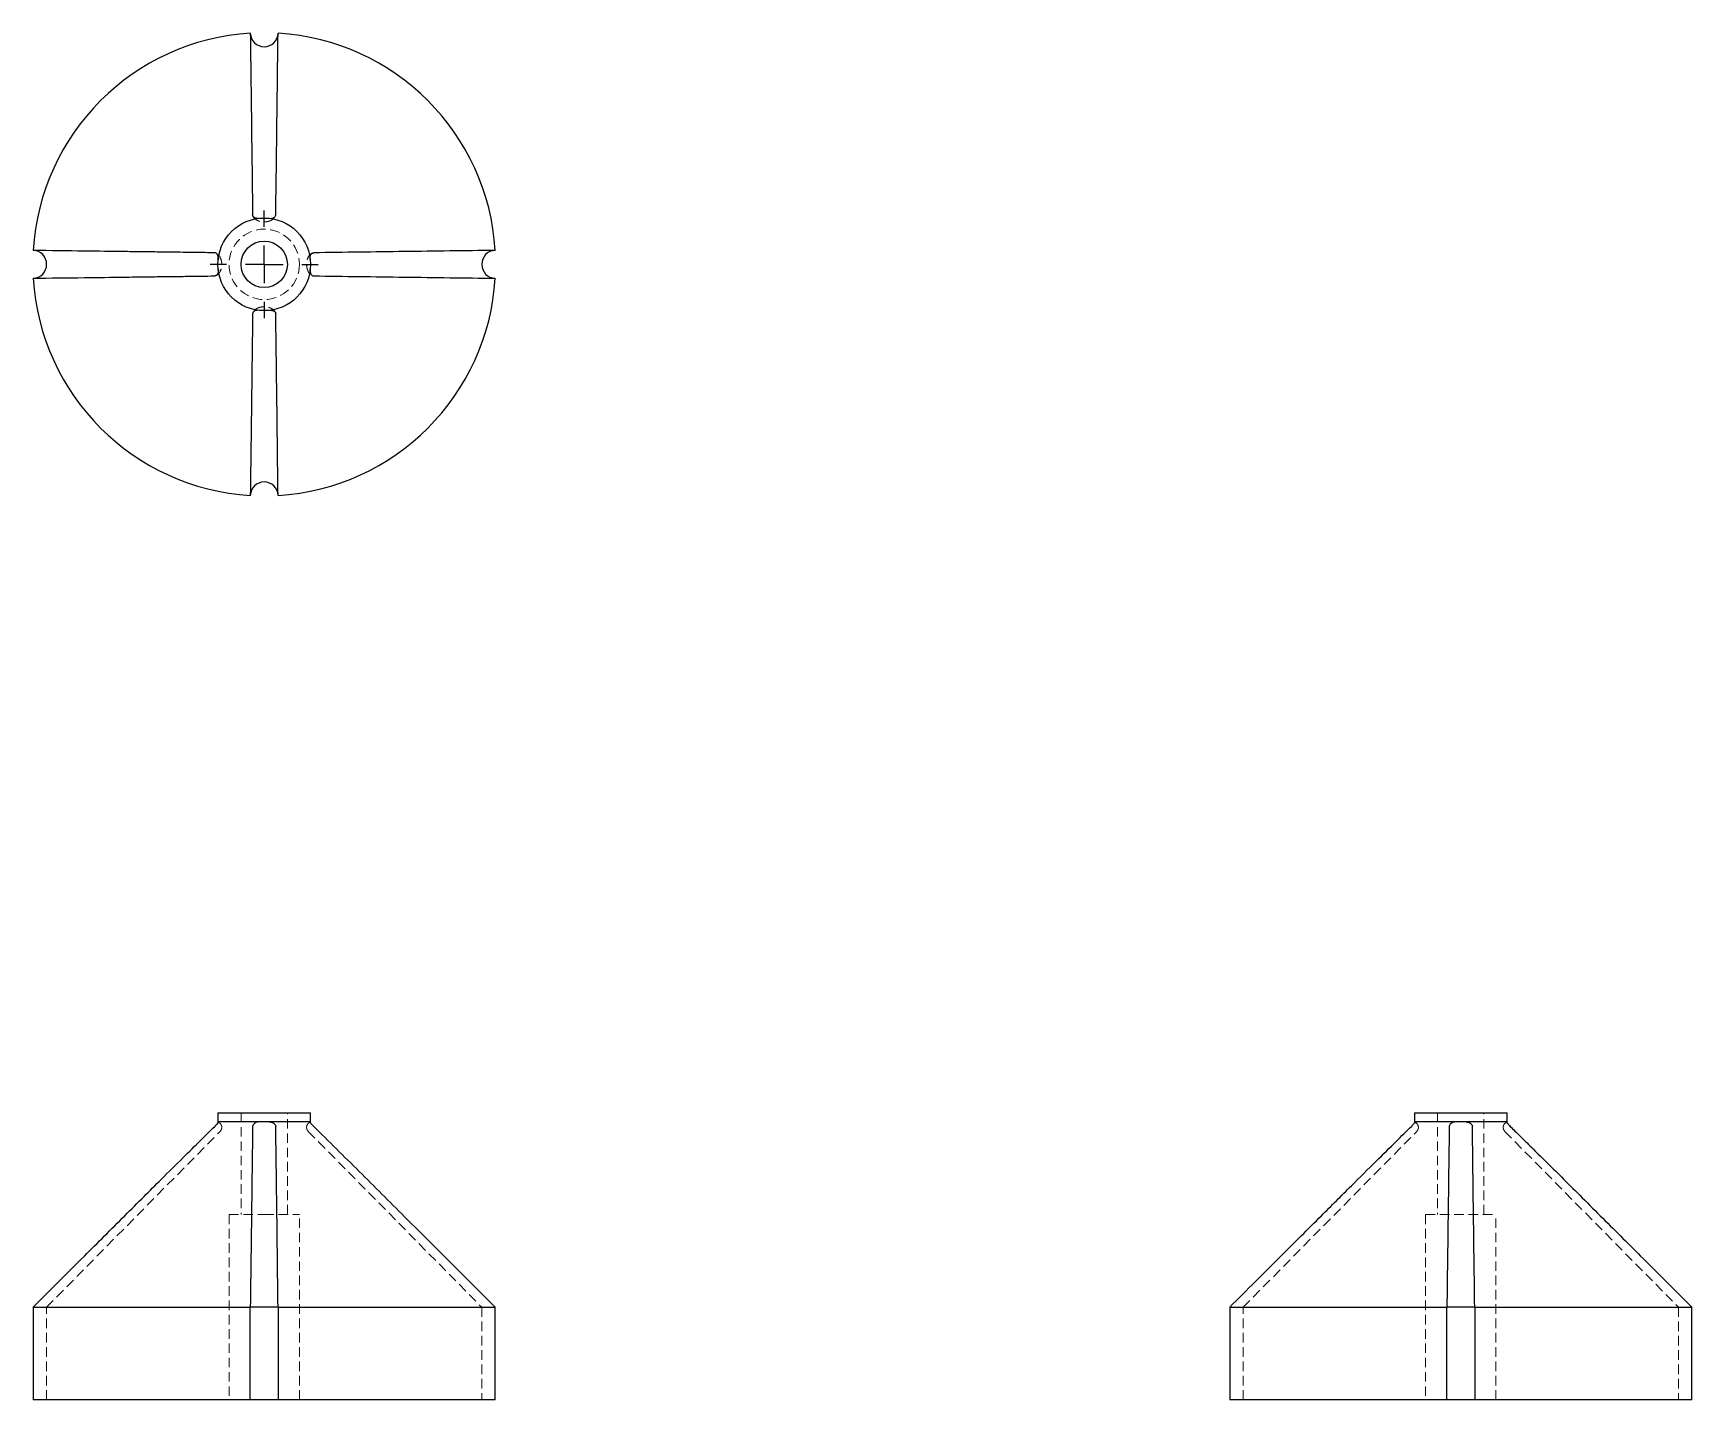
# Model space of a CAD drawing. Header units: millimetres. Extents: x 33 to 254, y 7 to 189.
import ezdxf

# ---------------------------------------------------------------- set-up
doc = ezdxf.new("R2010")
doc.units = ezdxf.units.MM
doc.linetypes.add('HIDDEN', pattern=[1.905, 1.27, -0.635])
doc.layers.add('10', color=7, linetype='Continuous')

# ---------------------------------------------------------------- blocks, each defined once
blk = doc.blocks.new('SW_CENTERMARKSYMBOL_0')
at = {"layer": '10', "color": 0}
for p, q in [((0, 5), (0, 7.18)), ((0, 0), (0, 2.5)), ((-5, 0), (-7.18, 0)), ((0, 0), (-2.5, 0)), ((0, 0), (0, -2.5)), ((0, 0), (2.5, 0)), ((5, 0), (7.18, 0)), ((0, -5), (0, -7.18))]:
    blk.add_line(p, q, dxfattribs=at)

msp = doc.modelspace()

# ---------------------------------------------------------------- linework, layer by layer
at = {"color": 7, "linetype": 'Continuous', "lineweight": 25}
for p, q in [((57.63, 45.18), (57.63, 43.95)), ((57.63, 45.18), (69.94, 45.18)), ((69.94, 43.95), (69.94, 45.18)), ((216.84, 45.18), (216.84, 43.95)), ((216.84, 45.18), (223, 45.18)), ((223, 45.18), (229.16, 45.18)), ((229.16, 43.95), (229.16, 45.18)), ((57.63, 43.95), (57.67, 43.93)), ((63.07, 43.95), (57.67, 43.95)), ((69.9, 43.93), (69.94, 43.95)), ((216.84, 43.95), (216.89, 43.93)), ((229.12, 43.95), (223.72, 43.95)), ((229.11, 43.93), (229.16, 43.95)), ((229.11, 43.93), (229.12, 43.91)), ((33.05, 19.32), (33.05, 7)), ((33.05, 19.32), (61.94, 19.32)), ((65.63, 19.32), (61.94, 19.32)), ((61.94, 7), (61.94, 19.32)), ((65.63, 19.32), (94.52, 19.32)), ((65.63, 19.32), (65.63, 7)), ((94.52, 7), (94.52, 19.32)), ((192.26, 19.32), (221.15, 19.32)), ((192.26, 19.32), (192.26, 7)), ((224.85, 19.32), (221.15, 19.32)), ((221.15, 7), (221.15, 19.32)), ((224.85, 19.32), (253.74, 19.32)), ((224.85, 19.32), (224.85, 7)), ((253.74, 7), (253.74, 19.32)), ((61.94, 7), (33.05, 7)), ((65.63, 7), (61.94, 7)), ((94.52, 7), (65.63, 7)), ((221.15, 7), (192.26, 7)), ((224.85, 7), (221.15, 7)), ((253.74, 7), (224.85, 7))]:
    msp.add_line(p, q, dxfattribs=at)
at = {"color": 7, "linetype": 'HIDDEN', "lineweight": 18}
for p, q in [((60.71, 45.18), (60.71, 31.64)), ((66.87, 31.64), (66.87, 45.18)), ((219.92, 45.18), (219.92, 31.64)), ((226.08, 31.64), (226.08, 45.18)), ((34.83, 19.31), (57.92, 42.69)), ((57.67, 43.93), (57.69, 43.92)), ((57.94, 43.75), (57.95, 43.74)), ((69.63, 43.74), (69.64, 43.75)), ((69.65, 42.69), (92.74, 19.31)), ((69.89, 43.92), (69.9, 43.93)), ((69.9, 43.93), (69.9, 43.93)), ((194.04, 19.31), (217.14, 42.69)), ((217.15, 43.75), (217.15, 43.75)), ((228.84, 43.74), (228.85, 43.75)), ((228.86, 42.69), (251.96, 19.31)), ((229.1, 43.92), (229.11, 43.93)), ((59.11, 31.64), (63.79, 31.64)), ((59.11, 31.64), (59.11, 7)), ((63.79, 31.64), (68.47, 31.64)), ((68.47, 7), (68.47, 31.64)), ((218.32, 31.64), (227.68, 31.64)), ((218.32, 31.64), (218.32, 7)), ((227.68, 7), (227.68, 31.64)), ((34.84, 7), (34.84, 19.32)), ((92.73, 19.32), (92.73, 7)), ((194.05, 7), (194.05, 19.32)), ((251.95, 19.32), (251.95, 7))]:
    msp.add_line(p, q, dxfattribs=at)
at = {"color": 7, "linetype": 'Continuous', "lineweight": 25, "flags": 128}
for points in [[(69.9, 43.95), (69.73, 43.95), (69.42, 43.95), (69, 43.95), (68.45, 43.95), (67.81, 43.95), (67.07, 43.95), (66.26, 43.95), (65.4, 43.95), (64.5, 43.95)], [(222.28, 43.95), (221.38, 43.95), (220.52, 43.95), (219.72, 43.95), (218.98, 43.95), (218.33, 43.95), (217.79, 43.95), (217.36, 43.95), (217.06, 43.95), (216.88, 43.95)]]:
    msp.add_lwpolyline(points, dxfattribs=at)
at = {"color": 7, "linetype": 'Continuous', "lineweight": 25}
for radius in [6.16, 3.08]:
    msp.add_circle((63.79, 158), radius, dxfattribs=at)
at = {"color": 7, "linetype": 'HIDDEN', "lineweight": 18}
msp.add_circle((63.79, 158), 4.68, dxfattribs=at)
at = {"color": 7, "linetype": 'Continuous', "lineweight": 25}
for centre, radius, start, end in [((63.79, 158), 30.79, 93.4383, 176.5617), ((63.79, 188.79), 1.85, 181.7191, 358.2809), ((63.79, 158), 30.79, 3.4383, 86.5617), ((32.99, 158), 1.85, 271.7191, 88.2809), ((94.58, 158), 1.85, 91.7191, 268.2809), ((63.79, 158), 30.79, 183.4383, 266.5617), ((63.79, 158), 30.79, 273.4383, 356.5617), ((63.79, 127.21), 1.85, 1.7191, 178.2809)]:
    msp.add_arc(centre, radius, start, end, dxfattribs=at)
for points, knots in [([(61.94, 188.74), (61.97, 186.47), (62.02, 182.4), (62.08, 177.48), (62.12, 174.08), (62.16, 171.49), (62.19, 168.97), (62.22, 166.6), (62.24, 165.19), (62.25, 164.58)], [0, 0, 0, 0, 0.282782, 0.505361, 0.611938, 0.706224, 0.826669, 0.924595, 1, 1, 1, 1]), ([(65.32, 164.58), (65.33, 165), (65.34, 165.94), (65.36, 167.49), (65.39, 169.34), (65.42, 171.48), (65.45, 173.92), (65.49, 177.43), (65.55, 182.41), (65.6, 186.47), (65.63, 188.74)], [0, 0, 0, 0, 0.051603, 0.115542, 0.191818, 0.280432, 0.381384, 0.494673, 0.717445, 1, 1, 1, 1]), ([(63.07, 164.12), (63.04, 164.11), (62.99, 164.11), (62.91, 164.11), (62.84, 164.11), (62.74, 164.12), (62.62, 164.15), (62.49, 164.21), (62.39, 164.28), (62.31, 164.37), (62.27, 164.45), (62.25, 164.53), (62.25, 164.56), (62.25, 164.58)], [0, 0, 0, 0, 0.062872, 0.12501, 0.187268, 0.250487, 0.374989, 0.500414, 0.623991, 0.750096, 0.87502, 0.937516, 1, 1, 1, 1]), ([(64.5, 164.12), (64.71, 164.09), (64.92, 164.13), (65.23, 164.3), (65.32, 164.43), (65.32, 164.58)], [0, 0, 0, 0, 0.5, 0.5, 1, 1, 1, 1]), ([(57.2, 159.54), (56.78, 159.54), (55.83, 159.56), (54.28, 159.58), (52.45, 159.6), (50.32, 159.63), (47.89, 159.66), (44.36, 159.7), (39.38, 159.77), (35.32, 159.82), (33.05, 159.85)], [0, 0, 0, 0, 0.052369, 0.116419, 0.19215, 0.279562, 0.380162, 0.494654, 0.717311, 1, 1, 1, 1]), ([(57.67, 158.72), (57.69, 158.93), (57.66, 159.14), (57.49, 159.44), (57.35, 159.54), (57.2, 159.54)], [0, 0, 0, 0, 0.5, 0.5, 1, 1, 1, 1]), ([(69.9, 158.72), (69.9, 158.74), (69.89, 158.8), (69.89, 158.87), (69.9, 158.95), (69.91, 159.05), (69.94, 159.17), (69.99, 159.29), (70.07, 159.4), (70.16, 159.48), (70.24, 159.52), (70.31, 159.53), (70.35, 159.54), (70.37, 159.54)], [0, 0, 0, 0, 0.062872, 0.12501, 0.187268, 0.250487, 0.374989, 0.500414, 0.623991, 0.750096, 0.87502, 0.937516, 1, 1, 1, 1]), ([(94.52, 159.85), (90.51, 159.8), (86.49, 159.75), (80.46, 159.67), (78.44, 159.64), (74.41, 159.59), (72.4, 159.57), (70.37, 159.54)], [0, 0, 0, 0, 0.5, 0.5, 0.75, 0.75, 1, 1, 1, 1]), ([(57.67, 157.28), (57.67, 157.26), (57.68, 157.2), (57.68, 157.13), (57.67, 157.05), (57.66, 156.95), (57.63, 156.83), (57.58, 156.71), (57.51, 156.6), (57.42, 156.52), (57.33, 156.48), (57.26, 156.47), (57.22, 156.46), (57.2, 156.46)], [0, 0, 0, 0, 0.062872, 0.12501, 0.187268, 0.250487, 0.374989, 0.500414, 0.623991, 0.750096, 0.87502, 0.937516, 1, 1, 1, 1]), ([(69.9, 157.28), (69.89, 157.18), (69.89, 157.07), (69.92, 156.88), (69.95, 156.79), (70.04, 156.63), (70.09, 156.57), (70.22, 156.49), (70.29, 156.46), (70.37, 156.46)], [0, 0, 0, 0, 0.25, 0.25, 0.5, 0.5, 0.75, 0.75, 1, 1, 1, 1]), ([(33.05, 156.15), (35.32, 156.18), (39.38, 156.23), (44.3, 156.29), (47.71, 156.34), (50.29, 156.37), (52.81, 156.4), (55.19, 156.43), (56.59, 156.45), (57.2, 156.46)], [0, 0, 0, 0, 0.282687, 0.505346, 0.611946, 0.706207, 0.826664, 0.924595, 1, 1, 1, 1]), ([(70.37, 156.46), (72.4, 156.43), (74.41, 156.41), (78.44, 156.36), (80.46, 156.33), (86.49, 156.25), (90.51, 156.2), (94.52, 156.15)], [0, 0, 0, 0, 0.25, 0.25, 0.5, 0.5, 1, 1, 1, 1]), ([(62.25, 151.42), (62.24, 150.99), (62.23, 150.05), (62.21, 148.5), (62.18, 146.66), (62.16, 144.54), (62.13, 142.1), (62.08, 138.58), (62.02, 133.6), (61.97, 129.53), (61.94, 127.26)], [0, 0, 0, 0, 0.052373, 0.116421, 0.192146, 0.279546, 0.380172, 0.494639, 0.717216, 1, 1, 1, 1]), ([(63.07, 151.88), (62.86, 151.91), (62.65, 151.87), (62.34, 151.7), (62.25, 151.57), (62.25, 151.42)], [0, 0, 0, 0, 0.5, 0.5, 1, 1, 1, 1]), ([(64.5, 151.88), (64.53, 151.89), (64.58, 151.89), (64.66, 151.89), (64.74, 151.89), (64.84, 151.88), (64.95, 151.85), (65.08, 151.79), (65.18, 151.72), (65.26, 151.63), (65.3, 151.55), (65.32, 151.47), (65.32, 151.44), (65.32, 151.42)], [0, 0, 0, 0, 0.062872, 0.12501, 0.187268, 0.250487, 0.374989, 0.500414, 0.623991, 0.750096, 0.87502, 0.937516, 1, 1, 1, 1]), ([(65.63, 127.26), (65.6, 129.53), (65.55, 133.59), (65.49, 138.99), (65.43, 143.21), (65.39, 146.54), (65.35, 149.2), (65.33, 150.75), (65.32, 151.42)], [0, 0, 0, 0, 0.282553, 0.505327, 0.670634, 0.808181, 0.91797, 1, 1, 1, 1]), ([(33.05, 19.32), (35.32, 21.59), (39.38, 25.64), (44.3, 30.55), (47.71, 33.95), (50.29, 36.52), (52.81, 39.03), (55.19, 41.37), (56.59, 42.75), (57.2, 43.35)], [0, 0, 0, 0, 0.282687, 0.505346, 0.611946, 0.706207, 0.826664, 0.924595, 1, 1, 1, 1]), ([(57.67, 43.95), (57.67, 43.95), (57.68, 43.95), (57.68, 43.94), (57.67, 43.93), (57.66, 43.9), (57.63, 43.85), (57.58, 43.77), (57.51, 43.68), (57.42, 43.57), (57.33, 43.48), (57.26, 43.41), (57.22, 43.37), (57.2, 43.35)], [0, 0, 0, 0, 0.062872, 0.12501, 0.187268, 0.250487, 0.374989, 0.500414, 0.623991, 0.750096, 0.87502, 0.937516, 1, 1, 1, 1]), ([(57.67, 43.95), (57.67, 43.95), (57.67, 43.95), (57.67, 43.95), (57.67, 43.95), (57.67, 43.95), (57.67, 43.95), (57.67, 43.95), (57.66, 43.95), (57.66, 43.95), (57.66, 43.95), (57.65, 43.95), (57.63, 43.95), (57.63, 43.95), (57.63, 43.95)], [-0.00000664, -0.00000664, -0.00000664, -0.00000664, 0.00015384, 0.00031432, 0.00063528, 0.00127721, 0.00256106, 0.00512876, 0.01026416, 0.01539957, 0.01796727, 0.02053497, 0.04107659, 0.07182148, 0.07182148, 0.07182148, 0.07182148]), ([(62.25, 43.35), (62.24, 42.94), (62.23, 42.01), (62.21, 40.48), (62.18, 38.66), (62.16, 36.55), (62.13, 34.13), (62.08, 30.62), (62.02, 25.64), (61.97, 21.59), (61.94, 19.32)], [0, 0, 0, 0, 0.052373, 0.116421, 0.192146, 0.279546, 0.380172, 0.494639, 0.717216, 1, 1, 1, 1]), ([(63.07, 43.95), (62.86, 43.95), (62.65, 43.88), (62.34, 43.65), (62.25, 43.5), (62.25, 43.35)], [0, 0, 0, 0, 0.5, 0.5, 1, 1, 1, 1]), ([(64.5, 43.95), (64.5, 43.95), (64.5, 43.95), (64.5, 43.95), (64.5, 43.95), (64.5, 43.95), (64.49, 43.95), (64.48, 43.95), (64.45, 43.95), (64.41, 43.95), (64.38, 43.95), (64.3, 43.95), (64.15, 43.95), (63.83, 43.95), (63.5, 43.95), (63.26, 43.95), (63.17, 43.95), (63.13, 43.95), (63.1, 43.95), (63.08, 43.95), (63.07, 43.95), (63.07, 43.95), (63.07, 43.95), (63.07, 43.95), (63.07, 43.95), (63.07, 43.95)], [-0.0719698, -0.0719698, -0.0719698, -0.0719698, -0.0718093, -0.0716489, -0.0713279, -0.070686, -0.0694021, -0.0668344, -0.061699, -0.0565636, -0.0539959, -0.0514282, -0.0308866, -0.010345, 0.0307383, 0.0512799, 0.0564153, 0.0615507, 0.0666861, 0.0692538, 0.0705376, 0.0711796, 0.0715005, 0.071661, 0.0718215, 0.0718215, 0.0718215, 0.0718215]), ([(64.5, 43.95), (64.53, 43.95), (64.58, 43.95), (64.66, 43.94), (64.74, 43.93), (64.84, 43.9), (64.95, 43.85), (65.08, 43.77), (65.18, 43.68), (65.26, 43.57), (65.3, 43.48), (65.32, 43.41), (65.32, 43.37), (65.32, 43.35)], [0, 0, 0, 0, 0.062872, 0.12501, 0.187268, 0.250487, 0.374989, 0.500414, 0.623991, 0.750096, 0.87502, 0.937516, 1, 1, 1, 1]), ([(65.63, 19.32), (65.6, 21.59), (65.55, 25.64), (65.49, 31.02), (65.43, 35.24), (65.39, 38.54), (65.35, 41.17), (65.33, 42.7), (65.32, 43.35)], [0, 0, 0, 0, 0.282553, 0.505327, 0.670634, 0.808181, 0.91797, 1, 1, 1, 1]), ([(69.9, 43.95), (69.89, 43.95), (69.89, 43.94), (69.92, 43.87), (69.95, 43.82), (70.04, 43.71), (70.09, 43.64), (70.22, 43.5), (70.29, 43.43), (70.37, 43.35)], [0, 0, 0, 0, 0.25, 0.25, 0.5, 0.5, 0.75, 0.75, 1, 1, 1, 1]), ([(70.37, 43.35), (72.4, 41.37), (74.41, 39.37), (78.44, 35.36), (80.46, 33.36), (86.49, 27.34), (90.51, 23.33), (94.52, 19.32)], [0, 0, 0, 0, 0.25, 0.25, 0.5, 0.5, 1, 1, 1, 1]), ([(192.26, 19.32), (194.53, 21.59), (198.59, 25.64), (203.99, 31.02), (208.21, 35.24), (211.54, 38.54), (214.2, 41.17), (215.75, 42.7), (216.42, 43.35)], [0, 0, 0, 0, 0.282553, 0.505327, 0.670634, 0.808181, 0.91797, 1, 1, 1, 1]), ([(216.88, 43.95), (216.89, 43.95), (216.89, 43.95), (216.89, 43.94), (216.89, 43.93), (216.88, 43.9), (216.85, 43.85), (216.79, 43.77), (216.72, 43.68), (216.63, 43.57), (216.55, 43.48), (216.47, 43.41), (216.44, 43.37), (216.42, 43.35)], [0, 0, 0, 0, 0.062872, 0.12501, 0.187268, 0.250487, 0.374989, 0.500414, 0.623991, 0.750096, 0.87502, 0.937516, 1, 1, 1, 1]), ([(221.46, 43.35), (221.43, 41.37), (221.41, 39.37), (221.36, 35.36), (221.33, 33.36), (221.25, 27.34), (221.2, 23.33), (221.15, 19.32)], [0, 0, 0, 0, 0.25, 0.25, 0.5, 0.5, 1, 1, 1, 1]), ([(222.28, 43.95), (222.18, 43.95), (222.07, 43.94), (221.88, 43.87), (221.79, 43.82), (221.63, 43.71), (221.57, 43.64), (221.49, 43.5), (221.46, 43.43), (221.46, 43.35)], [0, 0, 0, 0, 0.25, 0.25, 0.5, 0.5, 0.75, 0.75, 1, 1, 1, 1]), ([(223.72, 43.95), (223.72, 43.95), (223.72, 43.95), (223.72, 43.95), (223.72, 43.95), (223.71, 43.95), (223.71, 43.95), (223.69, 43.95), (223.66, 43.95), (223.62, 43.95), (223.59, 43.95), (223.51, 43.95), (223.36, 43.95), (223.04, 43.95), (222.71, 43.95), (222.48, 43.95), (222.38, 43.95), (222.34, 43.95), (222.31, 43.95), (222.29, 43.95), (222.29, 43.95), (222.28, 43.95), (222.28, 43.95), (222.28, 43.95), (222.28, 43.95), (222.28, 43.95)], [-0.0719698, -0.0719698, -0.0719698, -0.0719698, -0.0718093, -0.0716489, -0.0713279, -0.070686, -0.0694021, -0.0668344, -0.061699, -0.0565636, -0.0539959, -0.0514282, -0.0308866, -0.010345, 0.0307383, 0.0512799, 0.0564153, 0.0615507, 0.0666861, 0.0692538, 0.0705376, 0.0711796, 0.0715005, 0.071661, 0.0718215, 0.0718215, 0.0718215, 0.0718215]), ([(223.72, 43.95), (223.74, 43.95), (223.8, 43.95), (223.87, 43.94), (223.95, 43.93), (224.05, 43.9), (224.17, 43.85), (224.29, 43.77), (224.4, 43.68), (224.48, 43.57), (224.52, 43.48), (224.53, 43.41), (224.54, 43.37), (224.54, 43.35)], [0, 0, 0, 0, 0.062872, 0.12501, 0.187268, 0.250487, 0.374989, 0.500414, 0.623991, 0.750096, 0.87502, 0.937516, 1, 1, 1, 1]), ([(224.85, 19.32), (224.8, 23.33), (224.75, 27.34), (224.67, 33.36), (224.64, 35.36), (224.59, 39.37), (224.57, 41.37), (224.54, 43.35)], [0, 0, 0, 0, 0.5, 0.5, 0.75, 0.75, 1, 1, 1, 1]), ([(229.12, 43.95), (229.09, 43.95), (229.13, 43.88), (229.3, 43.65), (229.43, 43.5), (229.58, 43.35)], [0, 0, 0, 0, 0.5, 0.5, 1, 1, 1, 1]), ([(229.16, 43.85), (229.16, 43.83), (229.18, 43.81), (229.22, 43.76), (229.28, 43.68), (229.37, 43.57), (229.45, 43.48), (229.53, 43.41), (229.56, 43.37), (229.58, 43.35)], [0, 0, 0, 0, 0.099646, 0.200862, 0.398535, 0.600253, 0.800081, 0.900051, 1, 1, 1, 1]), ([(229.58, 43.35), (230, 42.94), (230.94, 42.02), (232.49, 40.49), (234.34, 38.66), (236.48, 36.54), (238.92, 34.11), (242.43, 30.61), (247.41, 25.64), (251.47, 21.59), (253.74, 19.32)], [0, 0, 0, 0, 0.051603, 0.115542, 0.191818, 0.280432, 0.381384, 0.494673, 0.717445, 1, 1, 1, 1])]:
    msp.add_open_spline(points, degree=3, knots=knots, dxfattribs=at)
at = {"color": 7, "linetype": 'HIDDEN', "lineweight": 18}
for points, knots in [([(62.27, 164.49), (62.27, 164.47), (62.28, 164.42), (62.32, 164.32), (62.4, 164.2), (62.51, 164.07), (62.66, 163.95), (62.9, 163.82), (63.28, 163.69), (63.76, 163.62), (64.23, 163.67), (64.59, 163.79), (64.84, 163.9), (64.99, 164.02), (65.11, 164.14), (65.19, 164.23), (65.24, 164.31), (65.27, 164.36), (65.29, 164.41), (65.3, 164.45), (65.3, 164.48), (65.31, 164.49)], [0, 0, 0, 0, 0.023406, 0.052639, 0.102267, 0.138955, 0.179739, 0.251087, 0.360936, 0.488314, 0.626887, 0.725181, 0.783761, 0.836268, 0.879066, 0.911507, 0.936123, 0.955149, 0.969896, 0.980893, 1, 1, 1, 1]), ([(57.29, 156.48), (57.31, 156.48), (57.36, 156.49), (57.47, 156.54), (57.59, 156.61), (57.71, 156.72), (57.83, 156.87), (57.97, 157.12), (58.1, 157.49), (58.16, 157.97), (58.11, 158.45), (58, 158.81), (57.88, 159.05), (57.77, 159.21), (57.65, 159.33), (57.55, 159.41), (57.48, 159.45), (57.42, 159.48), (57.38, 159.5), (57.34, 159.51), (57.31, 159.52), (57.29, 159.52)], [0, 0, 0, 0, 0.023405, 0.052639, 0.102272, 0.138973, 0.179803, 0.251193, 0.360944, 0.488312, 0.626732, 0.725189, 0.783772, 0.836269, 0.879062, 0.911504, 0.93612, 0.955146, 0.969894, 0.980892, 1, 1, 1, 1]), ([(57.67, 158.92), (57.68, 158.92), (57.69, 158.91), (57.7, 158.9), (57.72, 158.88), (57.73, 158.85), (57.73, 158.8), (57.72, 158.69), (57.68, 158.61), (57.65, 158.56)], [0, 0, 0, 0, 0.0497422, 0.1132225, 0.1611681, 0.2299797, 0.3443026, 0.5599016, 1, 1, 1, 1]), ([(70.28, 159.52), (70.26, 159.52), (70.21, 159.51), (70.1, 159.46), (69.98, 159.39), (69.86, 159.28), (69.74, 159.13), (69.6, 158.88), (69.47, 158.51), (69.41, 158.02), (69.46, 157.55), (69.57, 157.19), (69.69, 156.95), (69.8, 156.79), (69.92, 156.67), (70.02, 156.59), (70.09, 156.55), (70.15, 156.52), (70.19, 156.5), (70.23, 156.49), (70.26, 156.48), (70.28, 156.48)], [0, 0, 0, 0, 0.0234061, 0.0526395, 0.1022674, 0.1389553, 0.1797391, 0.2510872, 0.3609357, 0.4883137, 0.6268869, 0.7251815, 0.7837613, 0.8362681, 0.8790656, 0.9115074, 0.9361231, 0.9551487, 0.9698962, 0.9808933, 1, 1, 1, 1]), ([(69.92, 158.56), (69.89, 158.61), (69.85, 158.69), (69.84, 158.8), (69.84, 158.85), (69.86, 158.88), (69.87, 158.9), (69.88, 158.91), (69.89, 158.91), (69.89, 158.92), (69.9, 158.92)], [0, 0, 0, 0, 0.440075, 0.655661, 0.769655, 0.838549, 0.886574, 0.922786, 0.95036, 1, 1, 1, 1]), ([(57.65, 157.44), (57.68, 157.39), (57.72, 157.31), (57.73, 157.2), (57.73, 157.15), (57.72, 157.12), (57.71, 157.1), (57.7, 157.09), (57.69, 157.09), (57.68, 157.08), (57.67, 157.08)], [0, 0, 0, 0, 0.440042, 0.655619, 0.769621, 0.838525, 0.886557, 0.922775, 0.950354, 1, 1, 1, 1]), ([(69.9, 157.08), (69.89, 157.08), (69.88, 157.09), (69.87, 157.1), (69.86, 157.12), (69.84, 157.15), (69.84, 157.2), (69.85, 157.31), (69.89, 157.39), (69.92, 157.44)], [0, 0, 0, 0, 0.049741, 0.113221, 0.161167, 0.229981, 0.344309, 0.559921, 1, 1, 1, 1]), ([(69.9, 158.72), (69.9, 158.72), (69.9, 158.72), (69.9, 158.72), (69.9, 158.72), (69.9, 158.71), (69.9, 158.71), (69.91, 158.69), (69.91, 158.66), (69.91, 158.62), (69.92, 158.59), (69.92, 158.51), (69.94, 158.36), (69.95, 158.04), (69.94, 157.71), (69.92, 157.48), (69.91, 157.38), (69.91, 157.34), (69.91, 157.31), (69.9, 157.29), (69.9, 157.29), (69.9, 157.28), (69.9, 157.28), (69.9, 157.28), (69.9, 157.28), (69.9, 157.28)], [-0.0719698, -0.0719698, -0.0719698, -0.0719698, -0.0718093, -0.0716489, -0.0713279, -0.070686, -0.0694021, -0.0668344, -0.061699, -0.0565636, -0.0539959, -0.0514282, -0.0308866, -0.010345, 0.0307383, 0.0512799, 0.0564153, 0.0615507, 0.0666861, 0.0692538, 0.0705376, 0.0711796, 0.0715005, 0.071661, 0.0718215, 0.0718215, 0.0718215, 0.0718215]), ([(65.31, 151.51), (65.3, 151.53), (65.29, 151.58), (65.25, 151.68), (65.17, 151.8), (65.06, 151.93), (64.91, 152.05), (64.67, 152.18), (64.29, 152.31), (63.81, 152.38), (63.34, 152.33), (62.98, 152.21), (62.74, 152.1), (62.58, 151.98), (62.46, 151.86), (62.38, 151.77), (62.33, 151.69), (62.3, 151.64), (62.29, 151.59), (62.27, 151.55), (62.27, 151.52), (62.27, 151.51)], [0, 0, 0, 0, 0.023406, 0.052639, 0.102267, 0.138955, 0.179739, 0.251087, 0.360936, 0.488314, 0.626887, 0.725181, 0.783761, 0.836268, 0.879066, 0.911507, 0.936123, 0.955149, 0.969896, 0.980893, 1, 1, 1, 1]), ([(57.94, 43.75), (57.92, 43.76), (57.89, 43.78), (57.81, 43.81), (57.77, 43.84), (57.75, 43.86), (57.73, 43.88), (57.71, 43.89), (57.7, 43.91), (57.69, 43.92), (57.68, 43.93), (57.67, 43.94)], [0, 0, 0, 0, 0.516713, 0.736347, 0.836629, 0.888659, 0.920381, 0.942721, 0.959702, 0.972947, 1, 1, 1, 1]), ([(57.92, 42.69), (57.98, 42.77), (58.1, 42.92), (58.16, 43.21), (58.12, 43.51), (58, 43.66), (57.95, 43.74)], [0, 0, 0, 0, 0.24982, 0.499849, 0.749729, 1, 1, 1, 1]), ([(69.63, 43.74), (69.57, 43.66), (69.46, 43.51), (69.41, 43.21), (69.47, 42.92), (69.59, 42.77), (69.65, 42.69)], [0, 0, 0, 0, 0.250278, 0.500161, 0.750186, 1, 1, 1, 1]), ([(69.9, 43.94), (69.89, 43.93), (69.88, 43.92), (69.85, 43.89), (69.81, 43.84), (69.76, 43.82), (69.69, 43.78), (69.65, 43.76), (69.63, 43.75)], [0, 0, 0, 0, 0.027167, 0.057445, 0.111514, 0.264063, 0.483693, 1, 1, 1, 1]), ([(217.17, 43.74), (217.14, 43.75), (217.11, 43.78), (217.03, 43.81), (216.99, 43.84), (216.96, 43.86), (216.94, 43.88), (216.93, 43.89), (216.92, 43.91), (216.9, 43.92), (216.89, 43.93), (216.89, 43.94)], [0, 0, 0, 0, 0.518186, 0.737404, 0.837301, 0.889103, 0.920699, 0.942956, 0.959871, 0.973062, 1, 1, 1, 1]), ([(216.89, 43.93), (216.93, 43.91), (217.03, 43.87), (217.11, 43.79), (217.16, 43.74)], [0, 0, 0, 0, 0.422469, 1, 1, 1, 1]), ([(217.14, 42.69), (217.2, 42.77), (217.32, 42.92), (217.37, 43.21), (217.33, 43.51), (217.22, 43.66), (217.16, 43.74)], [0, 0, 0, 0, 0.249814, 0.499839, 0.749722, 1, 1, 1, 1]), ([(228.84, 43.74), (228.78, 43.66), (228.67, 43.51), (228.63, 43.21), (228.68, 42.92), (228.8, 42.77), (228.86, 42.69)], [0, 0, 0, 0, 0.250278, 0.500161, 0.750186, 1, 1, 1, 1]), ([(229.11, 43.94), (229.11, 43.93), (229.09, 43.92), (229.07, 43.89), (229.02, 43.84), (228.98, 43.82), (228.9, 43.78), (228.87, 43.76), (228.85, 43.75)], [0, 0, 0, 0, 0.027167, 0.057445, 0.111514, 0.264063, 0.483693, 1, 1, 1, 1])]:
    msp.add_open_spline(points, degree=3, knots=knots, dxfattribs=at)

# ---------------------------------------------------------------- block references
at = {"layer": '10'}
msp.add_blockref('SW_CENTERMARKSYMBOL_0', (63.79, 158), dxfattribs=at)

doc.saveas('drawing.dxf')
